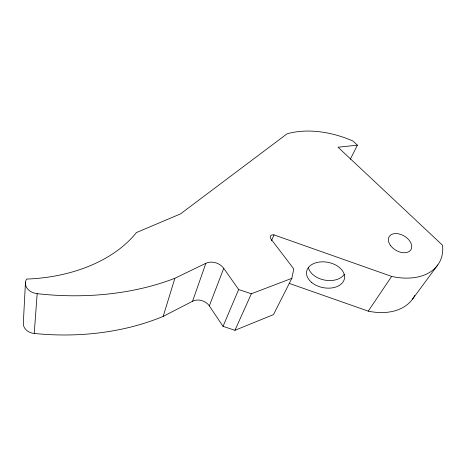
<?xml version="1.0" encoding="UTF-8"?>
<svg xmlns="http://www.w3.org/2000/svg" width="466" height="466" viewBox="0 0 466 466"><rect width="100%" height="100%" fill="white"/><g stroke="black" fill="none" stroke-linecap="round" stroke-linejoin="round"><path stroke-width="0.7" d="M25.473 282.134L23.358 322.46A12.413 10.013 -0.4 0 0 34.222 333.452A207.906 143.05 7.1 0 0 163.182 316.385L192.563 301.24A11.714 9.355 20 0 1 209.321 305.9L223.033 326.357L234.951 330.295L273.472 314.62L291.838 278.353L293.79 268.964L270.897 238.895A3.978 2.825 23.8 0 1 270.653 235.808A3.978 2.825 23.8 0 1 274.025 234.899L391.65 276.414A60.644 39.354 29.6 0 0 442.549 245.25L338.031 147.215L357.399 145.165L350.286 159.29M34.222 333.452L37.169 293.662A13.322 10.322 2.2 0 1 26.539 279.076A143.551 97.551 4.7 0 0 136.456 232.546L180.505 213.9L286.992 133.859A82.4 52.949 25.5 0 1 352.832 140.953L357.399 145.165M163.182 316.385L174.872 278.278L205.885 263.273A12.512 9.518 20.2 0 1 223.738 268.334L238.644 289.526L251.36 293.761L291.838 278.353M192.563 301.24L205.885 263.273M209.321 305.9L223.738 268.334M223.033 326.357L238.644 289.526M271.41 240.8L274.025 234.899M234.951 330.295L251.36 293.761M289.363 283.433L368.233 311.137L391.65 276.414M412.527 299.12L437.766 264.938M344.322 274.328A19.042 12.908 10.8 0 1 324.61 280.083A19.042 12.908 10.8 0 1 308.375 267.49M414.775 295.421A57.225 39.295 30.4 0 1 368.233 311.137M174.872 278.278A221.251 144.239 8.3 0 1 37.169 293.662M311.556 282.355A19.228 12.885 10.9 0 0 343.727 280.771A19.228 12.885 10.9 0 0 321.371 261.857A19.228 12.885 10.9 0 0 311.556 282.355M390.403 245.355A12.699 8.248 30.6 0 0 410.616 250.166A12.699 8.248 30.6 0 0 399.129 233.973A12.699 8.248 30.6 0 0 390.403 245.355"/></g></svg>
